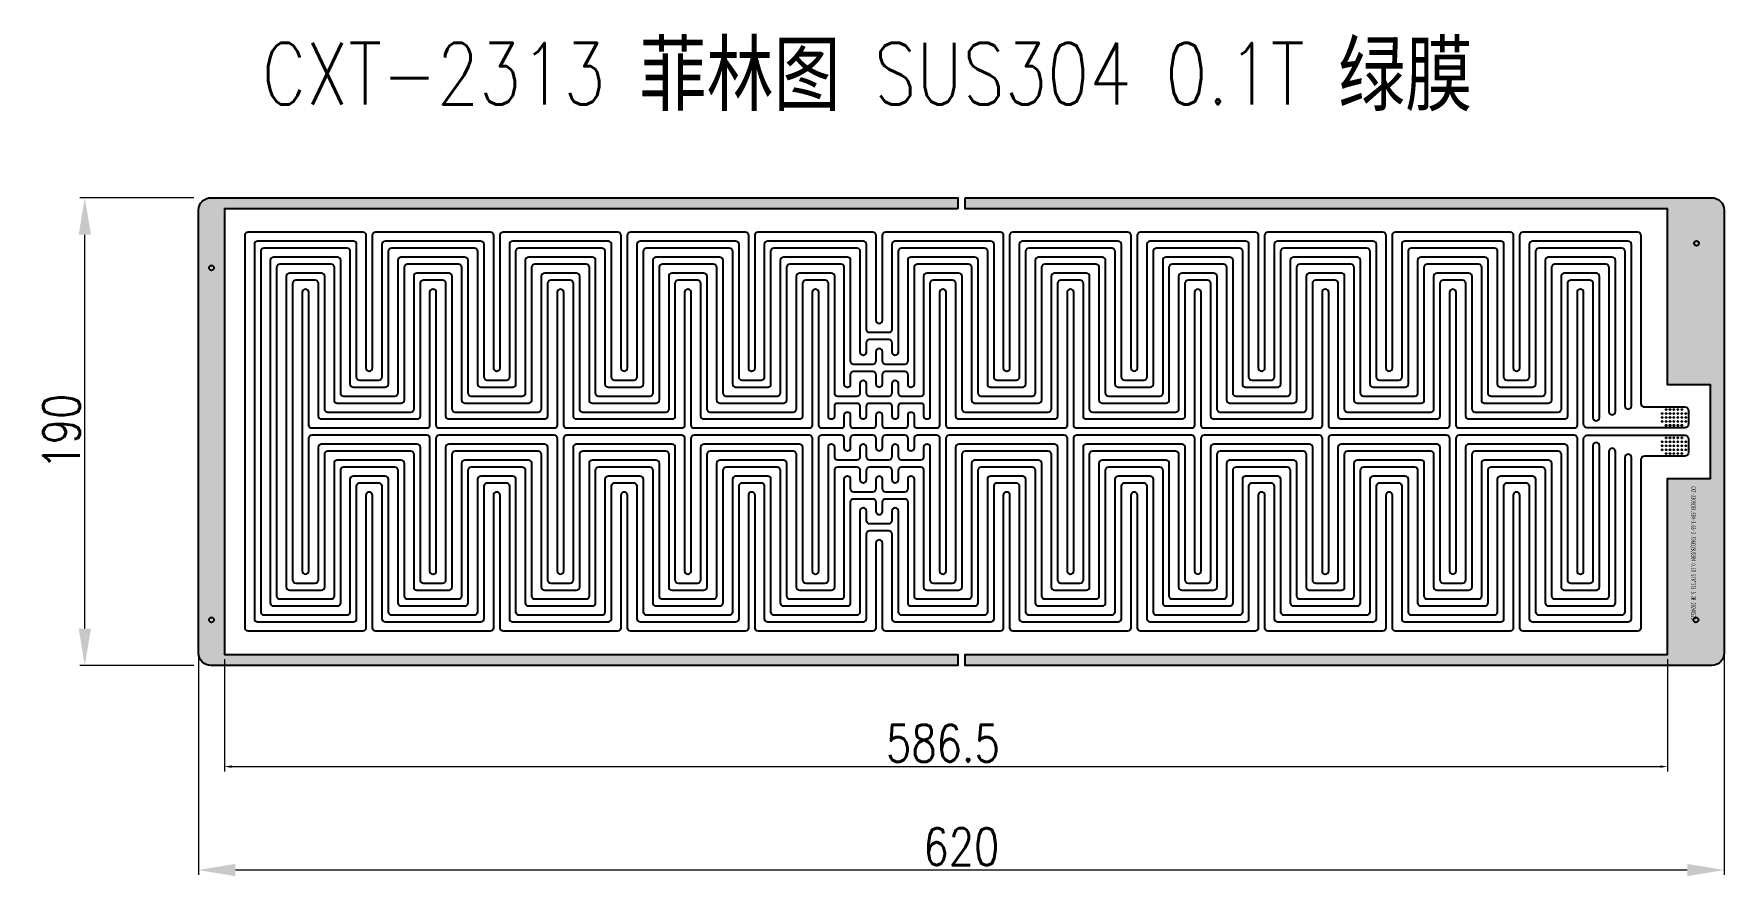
# Model space of a CAD drawing. Header units: millimetres. Extents: x 968 to 6118, y -423 to 1223.
# Drawn here: x 5431 to 6118, y 168 to 510 of the extents above; entities that cross this region are included whole.
import ezdxf

# ---------------------------------------------------------------- set-up
doc = ezdxf.new("R2010")
doc.units = ezdxf.units.MM
doc.header["$LTSCALE"] = 30
doc.header["$PDMODE"] = 3
doc.header["$PDSIZE"] = 0.3
doc.layers.get('0').update_dxf_attribs({"linetype": 'CONTINUOUS'})
doc.layers.get('Defpoints').update_dxf_attribs({"linetype": 'CONTINUOUS'})
for name, color, linetype in [('参照', 6, 'CONTINUOUS'), ('发热丝', 3, 'CONTINUOUS'), ('菲林', 30, 'CONTINUOUS')]:
    doc.layers.add(name, color=color, linetype=linetype)
doc.styles.get("Standard").update_dxf_attribs({"font": 'simplex.shx', "width": 0.8})
doc.dimstyles.new('YanXiu', dxfattribs={"dimscale": 2, "dimtxt": 2, "dimasz": 2.2, "dimexe": 0.66, "dimexo": 0.66, "dimgap": 0.66, "dimtad": 1, "dimtoh": 1, "dimdsep": 46, "dimtxsty": 'Standard', "dimcen": 0.5, "dimclrd": 1, "dimclre": 1, "dimclrt": 4, "dimazin": 2, "dimtfac": 1, "dimtmove": 0, "dimatfit": 3, "dimfxl": 1, "dimlwd": 5, "dimlwe": 5, "dimarcsym": 0})

# ---------------------------------------------------------------- blocks, each defined once
blk = doc.blocks.new('*D70')
at = {"layer": 'Defpoints', "color": 0}
for p in [(5497.89, 271.26), (6117.89, 271.26), (5497.89, 170.5)]:
    blk.add_point(p, dxfattribs=at)
at = {"layer": '参照', "color": 3, "lineweight": 5}
for p, q in [((5497.89, 269.28), (5497.89, 168.52)), ((6117.89, 269.28), (6117.89, 168.52)), ((6102.89, 170.5), (5512.89, 170.5))]:
    blk.add_line(p, q, dxfattribs=at)
at = {"layer": '参照', "color": 3}
for points in [[(5512.89, 173), (5512.89, 168), (5497.89, 170.5)], [(6102.89, 168), (6102.89, 173), (6117.89, 170.5)]]:
    blk.add_solid(points, dxfattribs=at)
at = {"layer": '参照', "color": 0, "insert": (5807.89, 179.98), "char_height": 15, "attachment_point": 5}
blk.add_mtext('620', dxfattribs=at)
blk = doc.blocks.new('*D71')
at = {"layer": 'Defpoints', "color": 0}
for p in [(5451.67, 443.61), (5497.89, 443.61), (5497.89, 253.61)]:
    blk.add_point(p, dxfattribs=at)
at = {"layer": '参照', "color": 3, "lineweight": 5}
for p, q in [((5495.91, 443.61), (5449.69, 443.61)), ((5451.67, 268.61), (5451.67, 428.61)), ((5495.91, 253.61), (5449.69, 253.61))]:
    blk.add_line(p, q, dxfattribs=at)
at = {"layer": '参照', "color": 3}
for points in [[(5454.17, 428.61), (5449.17, 428.61), (5451.67, 443.61)], [(5449.17, 268.61), (5454.17, 268.61), (5451.67, 253.61)]]:
    blk.add_solid(points, dxfattribs=at)
at = {"layer": '参照', "color": 0, "insert": (5442.19, 348.61), "char_height": 15, "attachment_point": 5, "rotation": 90}
blk.add_mtext('190', dxfattribs=at)
blk = doc.blocks.new('*D72')
at = {"layer": 'Defpoints', "color": 0}
for p in [(5508.39, 258.11), (6094.89, 258.11), (6094.89, 212.52)]:
    blk.add_point(p, dxfattribs=at)
at = {"layer": '参照', "color": 3, "lineweight": 5}
for p, q in [((5508.39, 256.13), (5508.39, 210.54)), ((6094.89, 256.13), (6094.89, 210.54)), ((5511.39, 212.52), (6091.89, 212.52))]:
    blk.add_line(p, q, dxfattribs=at)
at = {"layer": '参照', "color": 3}
for points in [[(5511.39, 213.02), (5511.39, 212.02), (5508.39, 212.52)], [(6091.89, 212.02), (6091.89, 213.02), (6094.89, 212.52)]]:
    blk.add_solid(points, dxfattribs=at)
at = {"layer": '参照', "color": 0, "insert": (5800.39, 222), "char_height": 15, "attachment_point": 5}
blk.add_mtext('586.5', dxfattribs=at)

msp = doc.modelspace()

# ---------------------------------------------------------------- hatches: boundary and pattern name
at = {"layer": '参照'}
h = msp.add_hatch(color=3, dxfattribs=at)
h.dxf.hatch_style = 1
edge = h.paths.add_edge_path()
edge.add_line((5809.39, 443.611), (6112.89, 443.611))
edge.add_ellipse((6112.89, 438.611), major_axis=(-5, 0), ratio=1, start_angle=180, end_angle=270, ccw=False)
edge.add_line((6117.89, 438.611), (6117.89, 258.611))
edge.add_ellipse((6112.89, 258.611), major_axis=(-5, 0), ratio=1, start_angle=450, end_angle=540, ccw=False)
edge.add_line((6112.89, 253.611), (5809.39, 253.611))
edge.add_line((5809.39, 253.611), (5809.39, 258.111))
edge.add_line((5809.39, 258.111), (6089.39, 258.111))
edge.add_line((6089.39, 258.111), (6094.89, 258.111))
edge.add_line((6094.89, 258.111), (6094.89, 329.611))
edge.add_line((6094.89, 329.611), (6112.39, 329.611))
edge.add_line((6112.39, 329.611), (6112.39, 367.611))
edge.add_line((6112.39, 367.611), (6094.89, 367.611))
edge.add_line((6094.89, 367.611), (6094.89, 439.111))
edge.add_line((6094.89, 439.111), (5809.39, 439.111))
edge.add_line((5809.39, 439.111), (5809.39, 443.611))
edge = h.paths.add_edge_path(flags=16)
edge.add_ellipse((6106.39, 272.111), major_axis=(0.707, 0.707), ratio=1, start_angle=315, end_angle=675)
edge = h.paths.add_edge_path(flags=16)
edge.add_ellipse((6106.64, 425.111), major_axis=(0.707, 0.707), ratio=1, start_angle=315, end_angle=675)
h.paths.add_polyline_path([(6103.683, 277.912), (6103.683, 326.817), (6106.798, 326.817), (6106.798, 277.912)], flags=24)
edge = h.paths.add_edge_path()
edge.add_line((5806.39, 439.111), (5508.39, 439.111))
edge.add_line((5508.39, 439.111), (5508.39, 258.111))
edge.add_line((5508.39, 258.111), (5806.39, 258.111))
edge.add_line((5806.39, 258.111), (5806.39, 253.611))
edge.add_line((5806.39, 253.611), (5502.89, 253.611))
edge.add_ellipse((5502.89, 258.611), major_axis=(-5, 0), ratio=1, start_angle=360, end_angle=450, ccw=False)
edge.add_line((5497.89, 258.611), (5497.89, 438.611))
edge.add_ellipse((5502.89, 438.611), major_axis=(-5, 0), ratio=1, start_angle=270, end_angle=360, ccw=False)
edge.add_line((5502.89, 443.611), (5806.39, 443.611))
edge.add_line((5806.39, 443.611), (5806.39, 439.111))
edge = h.paths.add_edge_path(flags=16)
edge.add_ellipse((5503.14, 415.111), major_axis=(0.707, 0.707), ratio=1, start_angle=315, end_angle=675)
edge = h.paths.add_edge_path(flags=16)
edge.add_ellipse((5503.15, 272.111), major_axis=(0.707, 0.707), ratio=1, start_angle=315, end_angle=675)
h.paths.add_polyline_path([(5828.14, 210.751), (5772.64, 210.751), (5772.64, 233.251), (5828.14, 233.251)], flags=9)
h.paths.add_polyline_path([(5827.068, 168.731), (5788.711, 168.731), (5788.711, 191.231), (5827.068, 191.231)], flags=9)
h.paths.add_polyline_path([(5453.444, 366.647), (5453.444, 330.575), (5430.944, 330.575), (5430.944, 366.647)], flags=9)

# ---------------------------------------------------------------- linework, layer by layer
at = {"layer": '发热丝'}
for points in [[(6101.89, 338.611), (6085.479, 338.611, 0.4142136), (6083.979, 337.111), (6083.979, 268.822, -0.4142136), (6082.679, 267.522), (6036.169, 267.522, -0.4142136), (6034.869, 268.822), (6034.869, 322.756, 0.4142136), (6033.569, 324.056), (6033.472, 324.056, 0.4142136), (6032.172, 322.756), (6032.172, 268.822, -0.4142136), (6030.872, 267.522), (5984.362, 267.522, -0.4142136), (5983.062, 268.822), (5983.062, 322.756, 0.4142136), (5981.762, 324.056), (5981.665, 324.056, 0.4142136), (5980.365, 322.756), (5980.365, 268.822, -0.4142136), (5979.065, 267.522), (5932.555, 267.522, -0.4142136), (5931.255, 268.822), (5931.255, 322.756, 0.4142136), (5929.955, 324.056), (5929.858, 324.056, 0.4142136), (5928.558, 322.756), (5928.558, 268.822, -0.4142136), (5927.258, 267.522), (5880.749, 267.522, -0.4142136), (5879.449, 268.822), (5879.449, 322.756, 0.4142136), (5878.149, 324.056), (5878.051, 324.056, 0.4142136), (5876.751, 322.756), (5876.751, 268.822, -0.4142136), (5875.451, 267.522), (5828.942, 267.522, -0.4142136), (5827.642, 268.822), (5827.642, 322.756, 0.4142136), (5826.342, 324.056), (5826.244, 324.056, 0.4142136), (5824.944, 322.756), (5824.944, 268.822, -0.4142136), (5823.644, 267.522), (5777.135, 267.522, -0.4142136), (5775.835, 268.822), (5775.835, 303.329, 0.4142136), (5774.535, 304.629), (5774.437, 304.629, 0.4142136), (5773.137, 303.329), (5773.137, 268.822, -0.4142136), (5771.837, 267.522), (5725.328, 267.522, -0.4142136), (5724.028, 268.822), (5724.028, 322.756, 0.4142136), (5722.728, 324.056), (5722.631, 324.056, 0.4142136), (5721.331, 322.756), (5721.331, 268.822, -0.4142136), (5720.031, 267.522), (5673.521, 267.522, -0.4142136), (5672.221, 268.822), (5672.221, 322.756, 0.4142136), (5670.921, 324.056), (5670.824, 324.056, 0.4142136), (5669.524, 322.756), (5669.524, 268.822, -0.4142136), (5668.224, 267.522), (5621.714, 267.522, -0.4142136), (5620.414, 268.822), (5620.414, 322.756, 0.4142136), (5619.114, 324.056), (5619.017, 324.056, 0.4142136), (5617.717, 322.756), (5617.717, 268.822, -0.4142136), (5616.417, 267.522), (5569.907, 267.522, -0.4142136), (5568.607, 268.822), (5568.607, 322.756, 0.4142136), (5567.307, 324.056), (5567.21, 324.056, 0.4142136), (5565.91, 322.756), (5565.91, 268.822, -0.4142136), (5564.61, 267.522), (5518.1, 267.522, -0.4142136), (5516.8, 268.822), (5516.8, 428.4, -0.4142136), (5518.1, 429.7), (5564.61, 429.7, -0.4142136), (5565.91, 428.4), (5565.91, 374.466, 0.4142136), (5567.21, 373.166), (5567.307, 373.166, 0.4142136), (5568.607, 374.466), (5568.607, 428.4, -0.4142136), (5569.907, 429.7), (5616.417, 429.7, -0.4142136), (5617.717, 428.4), (5617.717, 374.466, 0.4142136), (5619.017, 373.166), (5619.114, 373.166, 0.4142136), (5620.414, 374.466), (5620.414, 428.4, -0.4142136), (5621.714, 429.7), (5668.224, 429.7, -0.4142136), (5669.524, 428.4), (5669.524, 374.466, 0.4142136), (5670.824, 373.166), (5670.921, 373.166, 0.4142136), (5672.221, 374.466), (5672.221, 428.4, -0.4142136), (5673.521, 429.7), (5720.031, 429.7, -0.4142136), (5721.331, 428.4), (5721.331, 374.466, 0.4142136), (5722.631, 373.166), (5722.728, 373.166, 0.4142136), (5724.028, 374.466), (5724.028, 428.4, -0.4142136), (5725.328, 429.7), (5771.837, 429.7, -0.4142136), (5773.137, 428.4), (5773.137, 393.893, 0.4142136), (5774.437, 392.593), (5774.535, 392.593, 0.4142136), (5775.835, 393.893), (5775.835, 428.4, -0.4142136), (5777.135, 429.7), (5823.644, 429.7, -0.4142136), (5824.944, 428.4), (5824.944, 374.466, 0.4142136), (5826.244, 373.166), (5826.342, 373.166, 0.4142136), (5827.642, 374.466), (5827.642, 428.4, -0.4142136), (5828.942, 429.7), (5875.451, 429.7, -0.4142136), (5876.751, 428.4), (5876.751, 374.466, 0.4142136), (5878.051, 373.166), (5878.149, 373.166, 0.4142136), (5879.449, 374.466), (5879.449, 428.4, -0.4142136), (5880.749, 429.7), (5927.258, 429.7, -0.4142136), (5928.558, 428.4), (5928.558, 374.466, 0.4142136), (5929.858, 373.166), (5929.955, 373.166, 0.4142136), (5931.255, 374.466), (5931.255, 428.4, -0.4142136), (5932.555, 429.7), (5979.065, 429.7, -0.4142136), (5980.365, 428.4), (5980.365, 374.466, 0.4142136), (5981.665, 373.166), (5981.762, 373.166, 0.4142136), (5983.062, 374.466), (5983.062, 428.4, -0.4142136), (5984.362, 429.7), (6030.872, 429.7, -0.4142136), (6032.172, 428.4), (6032.172, 374.466, 0.4142136), (6033.472, 373.166), (6033.569, 373.166, 0.4142136), (6034.869, 374.466), (6034.869, 428.4, -0.4142136), (6036.169, 429.7), (6082.679, 429.7, -0.4142136), (6083.979, 428.4), (6083.979, 360.111, 0.4142136), (6085.479, 358.611), (6101.89, 358.611, -0.4142136), (6103.39, 357.111), (6103.39, 351.611, -0.4142136), (6101.89, 350.111), (6062.273, 350.111, -0.4142136), (6060.773, 351.611), (6060.773, 405.194, 0.4142136), (6059.473, 406.494), (6059.375, 406.494, 0.4142136), (6058.075, 405.194), (6058.075, 351.26, -0.4142136), (6056.775, 349.96), (6010.266, 349.96, -0.4142136), (6008.966, 351.26), (6008.966, 405.194, 0.4142136), (6007.666, 406.494), (6007.568, 406.494, 0.4142136), (6006.268, 405.194), (6006.268, 351.26, -0.4142136), (6004.968, 349.96), (5958.459, 349.96, -0.4142136), (5957.159, 351.26), (5957.159, 405.194, 0.4142136), (5955.859, 406.494), (5955.762, 406.494, 0.4142136), (5954.462, 405.194), (5954.462, 351.26, -0.4142136), (5953.162, 349.96), (5906.652, 349.96, -0.4142136), (5905.352, 351.26), (5905.352, 405.194, 0.4142136), (5904.052, 406.494), (5903.955, 406.494, 0.4142136), (5902.655, 405.194), (5902.655, 351.26, -0.4142136), (5901.355, 349.96), (5854.845, 349.96, -0.4142136), (5853.545, 351.26), (5853.545, 405.194, 0.4142136), (5852.245, 406.494), (5852.148, 406.494, 0.4142136), (5850.848, 405.194), (5850.848, 351.26, -0.4142136), (5849.548, 349.96), (5803.038, 349.96, -0.4142136), (5801.738, 351.26), (5801.738, 405.194, 0.4142136), (5800.438, 406.494), (5800.341, 406.494, 0.4142136), (5799.041, 405.194), (5799.041, 351.26, -0.4142136), (5797.741, 349.96), (5790.087, 349.96, -0.4142136), (5788.787, 351.26), (5788.787, 355.136, 0.4142136), (5787.487, 356.436), (5787.389, 356.436, 0.4142136), (5786.089, 355.136), (5786.089, 351.26, -0.4142136), (5784.789, 349.96), (5777.135, 349.96, -0.4142136), (5775.835, 351.26), (5775.835, 355.136, 0.4142136), (5774.535, 356.436), (5774.437, 356.436, 0.4142136), (5773.137, 355.136), (5773.137, 351.26, -0.4142136), (5771.837, 349.96), (5764.183, 349.96, -0.4142136), (5762.883, 351.26), (5762.883, 355.136, 0.4142136), (5761.583, 356.436), (5761.486, 356.436, 0.4142136), (5760.186, 355.136), (5760.186, 351.26, -0.4142136), (5758.886, 349.96), (5751.231, 349.96, -0.4142136), (5749.931, 351.26), (5749.931, 405.194, 0.4142136), (5748.631, 406.494), (5748.534, 406.494, 0.4142136), (5747.234, 405.194), (5747.234, 351.26, -0.4142136), (5745.934, 349.96), (5699.425, 349.96, -0.4142136), (5698.125, 351.26), (5698.125, 405.194, 0.4142136), (5696.825, 406.494), (5696.727, 406.494, 0.4142136), (5695.427, 405.194), (5695.427, 351.26, -0.4142136), (5694.127, 349.96), (5647.618, 349.96, -0.4142136), (5646.318, 351.26), (5646.318, 405.194, 0.4142136), (5645.018, 406.494), (5644.92, 406.494, 0.4142136), (5643.62, 405.194), (5643.62, 351.26, -0.4142136), (5642.32, 349.96), (5595.811, 349.96, -0.4142136), (5594.511, 351.26), (5594.511, 405.194, 0.4142136), (5593.211, 406.494), (5593.113, 406.494, 0.4142136), (5591.813, 405.194), (5591.813, 351.26, -0.4142136), (5590.513, 349.96), (5544.004, 349.96, -0.4142136), (5542.704, 351.26), (5542.704, 405.194, 0.4142136), (5541.404, 406.494), (5541.306, 406.494, 0.4142136), (5540.006, 405.194), (5540.006, 292.028, 0.4142136), (5541.306, 290.728), (5541.404, 290.728, 0.4142136), (5542.704, 292.028), (5542.704, 345.962, -0.4142136), (5544.004, 347.262), (5590.513, 347.262, -0.4142136), (5591.813, 345.962), (5591.813, 292.028, 0.4142136), (5593.113, 290.728), (5593.211, 290.728, 0.4142136), (5594.511, 292.028), (5594.511, 345.962, -0.4142136), (5595.811, 347.262), (5642.32, 347.262, -0.4142136), (5643.62, 345.962), (5643.62, 292.028, 0.4142136), (5644.92, 290.728), (5645.018, 290.728, 0.4142136), (5646.318, 292.028), (5646.318, 345.962, -0.4142136), (5647.618, 347.262), (5694.127, 347.262, -0.4142136), (5695.427, 345.962), (5695.427, 292.028, 0.4142136), (5696.727, 290.728), (5696.825, 290.728, 0.4142136), (5698.125, 292.028), (5698.125, 345.962, -0.4142136), (5699.425, 347.262), (5745.934, 347.262, -0.4142136), (5747.234, 345.962), (5747.234, 292.028, 0.4142136), (5748.534, 290.728), (5748.631, 290.728, 0.4142136), (5749.931, 292.028), (5749.931, 345.962, -0.4142136), (5751.231, 347.262), (5758.886, 347.262, -0.4142136), (5760.186, 345.962), (5760.186, 342.087, 0.4142136), (5761.486, 340.787), (5761.583, 340.787, 0.4142136), (5762.883, 342.087), (5762.883, 345.962, -0.4142136), (5764.183, 347.262), (5771.837, 347.262, -0.4142136), (5773.137, 345.962), (5773.137, 342.087, 0.4142136), (5774.437, 340.787), (5774.535, 340.787, 0.4142136), (5775.835, 342.087), (5775.835, 345.962, -0.4142136), (5777.135, 347.262), (5784.789, 347.262, -0.4142136), (5786.089, 345.962), (5786.089, 342.087, 0.4142136), (5787.389, 340.787), (5787.487, 340.787, 0.4142136), (5788.787, 342.087), (5788.787, 345.962, -0.4142136), (5790.087, 347.262), (5797.741, 347.262, -0.4142136), (5799.041, 345.962), (5799.041, 292.028, 0.4142136), (5800.341, 290.728), (5800.438, 290.728, 0.4142136), (5801.738, 292.028), (5801.738, 345.962, -0.4142136), (5803.038, 347.262), (5849.548, 347.262, -0.4142136), (5850.848, 345.962), (5850.848, 292.028, 0.4142136), (5852.148, 290.728), (5852.245, 290.728, 0.4142136), (5853.545, 292.028), (5853.545, 345.962, -0.4142136), (5854.845, 347.262), (5901.355, 347.262, -0.4142136), (5902.655, 345.962), (5902.655, 292.028, 0.4142136), (5903.955, 290.728), (5904.052, 290.728, 0.4142136), (5905.352, 292.028), (5905.352, 345.962, -0.4142136), (5906.652, 347.262), (5953.162, 347.262, -0.4142136), (5954.462, 345.962), (5954.462, 292.028, 0.4142136), (5955.762, 290.728), (5955.859, 290.728, 0.4142136), (5957.159, 292.028), (5957.159, 345.962, -0.4142136), (5958.459, 347.262), (6004.968, 347.262, -0.4142136), (6006.268, 345.962), (6006.268, 292.028, 0.4142136), (6007.568, 290.728), (6007.666, 290.728, 0.4142136), (6008.966, 292.028), (6008.966, 345.962, -0.4142136), (6010.266, 347.262), (6056.775, 347.262, -0.4142136), (6058.075, 345.962), (6058.075, 292.028, 0.4142136), (6059.375, 290.728), (6059.473, 290.728, 0.4142136), (6060.773, 292.028), (6060.773, 345.611, -0.4142136), (6062.273, 347.111), (6101.89, 347.111, -0.4142136), (6103.39, 345.611), (6103.39, 340.111, -0.4142136)], [(6077.503, 421.924), (6077.503, 359.12, 1), (6080.2, 359.12), (6080.2, 424.622, 0.4142136), (6078.9, 425.922), (6039.948, 425.922, 0.4142136), (6038.648, 424.622), (6038.648, 370.687, -0.4142136), (6037.348, 369.387), (6029.693, 369.387, -0.4142136), (6028.393, 370.687), (6028.393, 424.622, 0.4142136), (6027.093, 425.922), (5988.141, 425.922, 0.4142136), (5986.841, 424.622), (5986.841, 370.687, -0.4142136), (5985.541, 369.387), (5977.887, 369.387, -0.4142136), (5976.587, 370.687), (5976.587, 424.622, 0.4142136), (5975.287, 425.922), (5936.334, 425.922, 0.4142136), (5935.034, 424.622), (5935.034, 370.687, -0.4142136), (5933.734, 369.387), (5926.08, 369.387, -0.4142136), (5924.78, 370.687), (5924.78, 424.622, 0.4142136), (5923.48, 425.922), (5884.527, 425.922, 0.4142136), (5883.227, 424.622), (5883.227, 370.687, -0.4142136), (5881.927, 369.387), (5874.273, 369.387, -0.4142136), (5872.973, 370.687), (5872.973, 424.622, 0.4142136), (5871.673, 425.922), (5832.72, 425.922, 0.4142136), (5831.42, 424.622), (5831.42, 370.687, -0.4142136), (5830.12, 369.387), (5822.466, 369.387, -0.4142136), (5821.166, 370.687), (5821.166, 424.622, 0.4142136), (5819.866, 425.922), (5780.913, 425.922, 0.4142136), (5779.613, 424.622), (5779.613, 390.115, -0.4142136), (5778.313, 388.815), (5770.659, 388.815, -0.4142136), (5769.359, 390.115), (5769.359, 424.622, 0.4142136), (5768.059, 425.922), (5729.106, 425.922, 0.4142136), (5727.806, 424.622), (5727.806, 370.687, -0.4142136), (5726.506, 369.387), (5718.852, 369.387, -0.4142136), (5717.552, 370.687), (5717.552, 424.622, 0.4142136), (5716.252, 425.922), (5677.3, 425.922, 0.4142136), (5676, 424.622), (5676, 370.687, -0.4142136), (5674.7, 369.387), (5667.045, 369.387, -0.4142136), (5665.745, 370.687), (5665.745, 424.622, 0.4142136), (5664.445, 425.922), (5625.493, 425.922, 0.4142136), (5624.193, 424.622), (5624.193, 370.687, -0.4142136), (5622.893, 369.387), (5615.238, 369.387, -0.4142136), (5613.938, 370.687), (5613.938, 424.622, 0.4142136), (5612.638, 425.922), (5573.686, 425.922, 0.4142136), (5572.386, 424.622), (5572.386, 370.687, -0.4142136), (5571.086, 369.387), (5563.431, 369.387, -0.4142136), (5562.131, 370.687), (5562.131, 424.622, 0.4142136), (5560.831, 425.922), (5521.879, 425.922, 0.4142136), (5520.579, 424.622), (5520.579, 272.6, 0.4142136), (5521.879, 271.3), (5560.831, 271.3, 0.4142136), (5562.131, 272.6), (5562.131, 326.535, -0.4142136), (5563.431, 327.835), (5571.086, 327.835, -0.4142136), (5572.386, 326.535), (5572.386, 272.6, 0.4142136), (5573.686, 271.3), (5612.638, 271.3, 0.4142136), (5613.938, 272.6), (5613.938, 326.535, -0.4142136), (5615.238, 327.835), (5622.893, 327.835, -0.4142136), (5624.193, 326.535), (5624.193, 272.6, 0.4142136), (5625.493, 271.3), (5664.445, 271.3, 0.4142136), (5665.745, 272.6), (5665.745, 326.535, -0.4142136), (5667.045, 327.835), (5674.7, 327.835, -0.4142136), (5676, 326.535), (5676, 272.6, 0.4142136), (5677.3, 271.3), (5716.252, 271.3, 0.4142136), (5717.552, 272.6), (5717.552, 326.535, -0.4142136), (5718.852, 327.835), (5726.506, 327.835, -0.4142136), (5727.806, 326.535), (5727.806, 272.6, 0.4142136), (5729.106, 271.3), (5768.059, 271.3, 0.4142136), (5769.359, 272.6), (5769.359, 307.107, -0.4142136), (5770.659, 308.407), (5778.313, 308.407, -0.4142136), (5779.613, 307.107), (5779.613, 272.6, 0.4142136), (5780.913, 271.3), (5819.866, 271.3, 0.4142136), (5821.166, 272.6), (5821.166, 326.535, -0.4142136), (5822.466, 327.835), (5830.12, 327.835, -0.4142136), (5831.42, 326.535), (5831.42, 272.6, 0.4142136), (5832.72, 271.3), (5871.673, 271.3, 0.4142136), (5872.973, 272.6), (5872.973, 326.535, -0.4142136), (5874.273, 327.835), (5881.927, 327.835, -0.4142136), (5883.227, 326.535), (5883.227, 272.6, 0.4142136), (5884.527, 271.3), (5923.48, 271.3, 0.4142136), (5924.78, 272.6), (5924.78, 326.535, -0.4142136), (5926.08, 327.835), (5933.734, 327.835, -0.4142136), (5935.034, 326.535), (5935.034, 272.6, 0.4142136), (5936.334, 271.3), (5975.287, 271.3, 0.4142136), (5976.587, 272.6), (5976.587, 326.535, -0.4142136), (5977.887, 327.835), (5985.541, 327.835, -0.4142136), (5986.841, 326.535), (5986.841, 272.6, 0.4142136), (5988.141, 271.3), (6027.093, 271.3, 0.4142136), (6028.393, 272.6), (6028.393, 326.535, -0.4142136), (6029.693, 327.835), (6037.348, 327.835, -0.4142136), (6038.648, 326.535), (6038.648, 272.6, 0.4142136), (6039.948, 271.3), (6078.9, 271.3, 0.4142136), (6080.2, 272.6), (6080.2, 338.102, 1), (6077.503, 338.102), (6077.503, 275.298, -0.4142136), (6076.203, 273.998), (6042.645, 273.998, -0.4142136), (6041.345, 275.298), (6041.345, 329.232, 0.4142136), (6040.045, 330.532), (6026.996, 330.532, 0.4142136), (6025.696, 329.232), (6025.696, 275.298, -0.4142136), (6024.396, 273.998), (5990.838, 273.998, -0.4142136), (5989.538, 275.298), (5989.538, 329.232, 0.4142136), (5988.238, 330.532), (5975.189, 330.532, 0.4142136), (5973.889, 329.232), (5973.889, 275.298, -0.4142136), (5972.589, 273.998), (5939.031, 273.998, -0.4142136), (5937.731, 275.298), (5937.731, 329.232, 0.4142136), (5936.431, 330.532), (5923.382, 330.532, 0.4142136), (5922.082, 329.232), (5922.082, 275.298, -0.4142136), (5920.782, 273.998), (5887.224, 273.998, -0.4142136), (5885.924, 275.298), (5885.924, 329.232, 0.4142136), (5884.624, 330.532), (5871.575, 330.532, 0.4142136), (5870.275, 329.232), (5870.275, 275.298, -0.4142136), (5868.975, 273.998), (5835.418, 273.998, -0.4142136), (5834.118, 275.298), (5834.118, 329.232, 0.4142136), (5832.818, 330.532), (5819.768, 330.532, 0.4142136), (5818.468, 329.232), (5818.468, 275.298, -0.4142136), (5817.168, 273.998), (5783.611, 273.998, -0.4142136), (5782.311, 275.298), (5782.311, 316.28, 0.4142136), (5781.011, 317.58), (5780.913, 317.58, 0.4142136), (5779.613, 316.28), (5779.613, 312.405, -0.4142136), (5778.313, 311.105), (5770.659, 311.105, -0.4142136), (5769.359, 312.405), (5769.359, 316.28, 0.4142136), (5768.059, 317.58), (5767.962, 317.58, 0.4142136), (5766.662, 316.28), (5766.662, 275.298, -0.4142136), (5765.362, 273.998), (5731.804, 273.998, -0.4142136), (5730.504, 275.298), (5730.504, 329.232, 0.4142136), (5729.204, 330.532), (5716.155, 330.532, 0.4142136), (5714.855, 329.232), (5714.855, 275.298, -0.4142136), (5713.555, 273.998), (5679.997, 273.998, -0.4142136), (5678.697, 275.298), (5678.697, 329.232, 0.4142136), (5677.397, 330.532), (5664.348, 330.532, 0.4142136), (5663.048, 329.232), (5663.048, 275.298, -0.4142136), (5661.748, 273.998), (5628.19, 273.998, -0.4142136), (5626.89, 275.298), (5626.89, 329.232, 0.4142136), (5625.59, 330.532), (5612.541, 330.532, 0.4142136), (5611.241, 329.232), (5611.241, 275.298, -0.4142136), (5609.941, 273.998), (5576.383, 273.998, -0.4142136), (5575.083, 275.298), (5575.083, 329.232, 0.4142136), (5573.783, 330.532), (5560.734, 330.532, 0.4142136), (5559.434, 329.232), (5559.434, 275.298, -0.4142136), (5558.134, 273.998), (5524.576, 273.998, -0.4142136), (5523.276, 275.298), (5523.276, 421.924, -0.4142136), (5524.576, 423.224), (5558.134, 423.224, -0.4142136), (5559.434, 421.924), (5559.434, 367.99, 0.4142136), (5560.734, 366.69), (5573.783, 366.69, 0.4142136), (5575.083, 367.99), (5575.083, 421.924, -0.4142136), (5576.383, 423.224), (5609.941, 423.224, -0.4142136), (5611.241, 421.924), (5611.241, 367.99, 0.4142136), (5612.541, 366.69), (5625.59, 366.69, 0.4142136), (5626.89, 367.99), (5626.89, 421.924, -0.4142136), (5628.19, 423.224), (5661.748, 423.224, -0.4142136), (5663.048, 421.924), (5663.048, 367.99, 0.4142136), (5664.348, 366.69), (5677.397, 366.69, 0.4142136), (5678.697, 367.99), (5678.697, 421.924, -0.4142136), (5679.997, 423.224), (5713.555, 423.224, -0.4142136), (5714.855, 421.924), (5714.855, 367.99, 0.4142136), (5716.155, 366.69), (5729.204, 366.69, 0.4142136), (5730.504, 367.99), (5730.504, 421.924, -0.4142136), (5731.804, 423.224), (5765.362, 423.224, -0.4142136), (5766.662, 421.924), (5766.662, 380.942, 0.4142136), (5767.962, 379.642), (5768.059, 379.642, 0.4142136), (5769.359, 380.942), (5769.359, 384.818, -0.4142136), (5770.659, 386.118), (5778.313, 386.118, -0.4142136), (5779.613, 384.818), (5779.613, 380.942, 0.4142136), (5780.913, 379.642), (5781.011, 379.642, 0.4142136), (5782.311, 380.942), (5782.311, 421.924, -0.4142136), (5783.611, 423.224), (5817.168, 423.224, -0.4142136), (5818.468, 421.924), (5818.468, 367.99, 0.4142136), (5819.768, 366.69), (5832.818, 366.69, 0.4142136), (5834.118, 367.99), (5834.118, 421.924, -0.4142136), (5835.418, 423.224), (5868.975, 423.224, -0.4142136), (5870.275, 421.924), (5870.275, 367.99, 0.4142136), (5871.575, 366.69), (5884.624, 366.69, 0.4142136), (5885.924, 367.99), (5885.924, 421.924, -0.4142136), (5887.224, 423.224), (5920.782, 423.224, -0.4142136), (5922.082, 421.924), (5922.082, 367.99, 0.4142136), (5923.382, 366.69), (5936.431, 366.69, 0.4142136), (5937.731, 367.99), (5937.731, 421.924, -0.4142136), (5939.031, 423.224), (5972.589, 423.224, -0.4142136), (5973.889, 421.924), (5973.889, 367.99, 0.4142136), (5975.189, 366.69), (5988.238, 366.69, 0.4142136), (5989.538, 367.99), (5989.538, 421.924, -0.4142136), (5990.838, 423.224), (6024.396, 423.224, -0.4142136), (6025.696, 421.924), (6025.696, 367.99, 0.4142136), (6026.996, 366.69), (6040.045, 366.69, 0.4142136), (6041.345, 367.99), (6041.345, 421.924, -0.4142136), (6042.645, 423.224), (6076.203, 423.224, -0.4142136)], [(6071.027, 415.449), (6071.027, 356.748, 1), (6073.724, 356.748), (6073.724, 418.146, 0.4142136), (6072.424, 419.446), (6046.424, 419.446, 0.4142136), (6045.124, 418.146), (6045.124, 364.212, -0.4142136), (6043.824, 362.912), (6023.218, 362.912, -0.4142136), (6021.918, 364.212), (6021.918, 418.146, 0.4142136), (6020.618, 419.446), (5994.617, 419.446, 0.4142136), (5993.317, 418.146), (5993.317, 364.212, -0.4142136), (5992.017, 362.912), (5971.411, 362.912, -0.4142136), (5970.111, 364.212), (5970.111, 418.146, 0.4142136), (5968.811, 419.446), (5942.81, 419.446, 0.4142136), (5941.51, 418.146), (5941.51, 364.212, -0.4142136), (5940.21, 362.912), (5919.604, 362.912, -0.4142136), (5918.304, 364.212), (5918.304, 418.146, 0.4142136), (5917.004, 419.446), (5891.003, 419.446, 0.4142136), (5889.703, 418.146), (5889.703, 364.212, -0.4142136), (5888.403, 362.912), (5867.797, 362.912, -0.4142136), (5866.497, 364.212), (5866.497, 418.146, 0.4142136), (5865.197, 419.446), (5839.196, 419.446, 0.4142136), (5837.896, 418.146), (5837.896, 364.212, -0.4142136), (5836.596, 362.912), (5815.99, 362.912, -0.4142136), (5814.69, 364.212), (5814.69, 418.146, 0.4142136), (5813.39, 419.446), (5787.389, 419.446, 0.4142136), (5786.089, 418.146), (5786.089, 377.163, -0.4142136), (5784.789, 375.863), (5777.135, 375.863, -0.4142136), (5775.835, 377.163), (5775.835, 381.039, 0.4142136), (5774.535, 382.339), (5774.437, 382.339, 0.4142136), (5773.137, 381.039), (5773.137, 377.163, -0.4142136), (5771.837, 375.863), (5764.183, 375.863, -0.4142136), (5762.883, 377.163), (5762.883, 418.146, 0.4142136), (5761.583, 419.446), (5735.582, 419.446, 0.4142136), (5734.282, 418.146), (5734.282, 364.212, -0.4142136), (5732.982, 362.912), (5712.376, 362.912, -0.4142136), (5711.076, 364.212), (5711.076, 418.146, 0.4142136), (5709.776, 419.446), (5683.775, 419.446, 0.4142136), (5682.475, 418.146), (5682.475, 364.212, -0.4142136), (5681.175, 362.912), (5660.569, 362.912, -0.4142136), (5659.269, 364.212), (5659.269, 418.146, 0.4142136), (5657.969, 419.446), (5631.969, 419.446, 0.4142136), (5630.669, 418.146), (5630.669, 364.212, -0.4142136), (5629.369, 362.912), (5608.762, 362.912, -0.4142136), (5607.462, 364.212), (5607.462, 418.146, 0.4142136), (5606.162, 419.446), (5580.162, 419.446, 0.4142136), (5578.862, 418.146), (5578.862, 364.212, -0.4142136), (5577.562, 362.912), (5556.956, 362.912, -0.4142136), (5555.656, 364.212), (5555.656, 418.146, 0.4142136), (5554.356, 419.446), (5528.355, 419.446, 0.4142136), (5527.055, 418.146), (5527.055, 279.076, 0.4142136), (5528.355, 277.776), (5554.356, 277.776, 0.4142136), (5555.656, 279.076), (5555.656, 333.011, -0.4142136), (5556.956, 334.311), (5577.562, 334.311, -0.4142136), (5578.862, 333.011), (5578.862, 279.076, 0.4142136), (5580.162, 277.776), (5606.162, 277.776, 0.4142136), (5607.462, 279.076), (5607.462, 333.011, -0.4142136), (5608.762, 334.311), (5629.369, 334.311, -0.4142136), (5630.669, 333.011), (5630.669, 279.076, 0.4142136), (5631.969, 277.776), (5657.969, 277.776, 0.4142136), (5659.269, 279.076), (5659.269, 333.011, -0.4142136), (5660.569, 334.311), (5681.175, 334.311, -0.4142136), (5682.475, 333.011), (5682.475, 279.076, 0.4142136), (5683.775, 277.776), (5709.776, 277.776, 0.4142136), (5711.076, 279.076), (5711.076, 333.011, -0.4142136), (5712.376, 334.311), (5732.982, 334.311, -0.4142136), (5734.282, 333.011), (5734.282, 279.076, 0.4142136), (5735.582, 277.776), (5761.583, 277.776, 0.4142136), (5762.883, 279.076), (5762.883, 320.059, -0.4142136), (5764.183, 321.359), (5771.837, 321.359, -0.4142136), (5773.137, 320.059), (5773.137, 316.183, 0.4142136), (5774.437, 314.883), (5774.535, 314.883, 0.4142136), (5775.835, 316.183), (5775.835, 320.059, -0.4142136), (5777.135, 321.359), (5784.789, 321.359, -0.4142136), (5786.089, 320.059), (5786.089, 279.076, 0.4142136), (5787.389, 277.776), (5813.39, 277.776, 0.4142136), (5814.69, 279.076), (5814.69, 333.011, -0.4142136), (5815.99, 334.311), (5836.596, 334.311, -0.4142136), (5837.896, 333.011), (5837.896, 279.076, 0.4142136), (5839.196, 277.776), (5865.197, 277.776, 0.4142136), (5866.497, 279.076), (5866.497, 333.011, -0.4142136), (5867.797, 334.311), (5888.403, 334.311, -0.4142136), (5889.703, 333.011), (5889.703, 279.076, 0.4142136), (5891.003, 277.776), (5917.004, 277.776, 0.4142136), (5918.304, 279.076), (5918.304, 333.011, -0.4142136), (5919.604, 334.311), (5940.21, 334.311, -0.4142136), (5941.51, 333.011), (5941.51, 279.076, 0.4142136), (5942.81, 277.776), (5968.811, 277.776, 0.4142136), (5970.111, 279.076), (5970.111, 333.011, -0.4142136), (5971.411, 334.311), (5992.017, 334.311, -0.4142136), (5993.317, 333.011), (5993.317, 279.076, 0.4142136), (5994.617, 277.776), (6020.618, 277.776, 0.4142136), (6021.918, 279.076), (6021.918, 333.011, -0.4142136), (6023.218, 334.311), (6043.824, 334.311, -0.4142136), (6045.124, 333.011), (6045.124, 279.076, 0.4142136), (6046.424, 277.776), (6072.424, 277.776, 0.4142136), (6073.724, 279.076), (6073.724, 340.474, 1), (6071.027, 340.474), (6071.027, 281.774, -0.4142136), (6069.727, 280.474), (6049.121, 280.474, -0.4142136), (6047.821, 281.774), (6047.821, 335.708, 0.4142136), (6046.521, 337.008), (6020.52, 337.008, 0.4142136), (6019.22, 335.708), (6019.22, 281.774, -0.4142136), (6017.92, 280.474), (5997.314, 280.474, -0.4142136), (5996.014, 281.774), (5996.014, 335.708, 0.4142136), (5994.714, 337.008), (5968.713, 337.008, 0.4142136), (5967.413, 335.708), (5967.413, 281.774, -0.4142136), (5966.113, 280.474), (5945.507, 280.474, -0.4142136), (5944.207, 281.774), (5944.207, 335.708, 0.4142136), (5942.907, 337.008), (5916.906, 337.008, 0.4142136), (5915.606, 335.708), (5915.606, 281.774, -0.4142136), (5914.306, 280.474), (5893.7, 280.474, -0.4142136), (5892.4, 281.774), (5892.4, 335.708, 0.4142136), (5891.1, 337.008), (5865.099, 337.008, 0.4142136), (5863.799, 335.708), (5863.799, 281.774, -0.4142136), (5862.499, 280.474), (5841.893, 280.474, -0.4142136), (5840.593, 281.774), (5840.593, 335.708, 0.4142136), (5839.293, 337.008), (5813.293, 337.008, 0.4142136), (5811.993, 335.708), (5811.993, 281.774, -0.4142136), (5810.693, 280.474), (5790.087, 280.474, -0.4142136), (5788.787, 281.774), (5788.787, 329.232, 0.4142136), (5787.487, 330.532), (5787.389, 330.532, 0.4142136), (5786.089, 329.232), (5786.089, 325.356, -0.4142136), (5784.789, 324.056), (5777.135, 324.056, -0.4142136), (5775.835, 325.356), (5775.835, 329.232, 0.4142136), (5774.535, 330.532), (5774.437, 330.532, 0.4142136), (5773.137, 329.232), (5773.137, 325.356, -0.4142136), (5771.837, 324.056), (5764.183, 324.056, -0.4142136), (5762.883, 325.356), (5762.883, 329.232, 0.4142136), (5761.583, 330.532), (5761.486, 330.532, 0.4142136), (5760.186, 329.232), (5760.186, 281.774, -0.4142136), (5758.886, 280.474), (5738.28, 280.474, -0.4142136), (5736.98, 281.774), (5736.98, 335.708, 0.4142136), (5735.68, 337.008), (5709.679, 337.008, 0.4142136), (5708.379, 335.708), (5708.379, 281.774, -0.4142136), (5707.079, 280.474), (5686.473, 280.474, -0.4142136), (5685.173, 281.774), (5685.173, 335.708, 0.4142136), (5683.873, 337.008), (5657.872, 337.008, 0.4142136), (5656.572, 335.708), (5656.572, 281.774, -0.4142136), (5655.272, 280.474), (5634.666, 280.474, -0.4142136), (5633.366, 281.774), (5633.366, 335.708, 0.4142136), (5632.066, 337.008), (5606.065, 337.008, 0.4142136), (5604.765, 335.708), (5604.765, 281.774, -0.4142136), (5603.465, 280.474), (5582.859, 280.474, -0.4142136), (5581.559, 281.774), (5581.559, 335.708, 0.4142136), (5580.259, 337.008), (5554.258, 337.008, 0.4142136), (5552.958, 335.708), (5552.958, 281.774, -0.4142136), (5551.658, 280.474), (5531.052, 280.474, -0.4142136), (5529.752, 281.774), (5529.752, 415.449, -0.4142136), (5531.052, 416.749), (5551.658, 416.749, -0.4142136), (5552.958, 415.449), (5552.958, 361.514, 0.4142136), (5554.258, 360.214), (5580.259, 360.214, 0.4142136), (5581.559, 361.514), (5581.559, 415.449, -0.4142136), (5582.859, 416.749), (5603.465, 416.749, -0.4142136), (5604.765, 415.449), (5604.765, 361.514, 0.4142136), (5606.065, 360.214), (5632.066, 360.214, 0.4142136), (5633.366, 361.514), (5633.366, 415.449, -0.4142136), (5634.666, 416.749), (5655.272, 416.749, -0.4142136), (5656.572, 415.449), (5656.572, 361.514, 0.4142136), (5657.872, 360.214), (5683.873, 360.214, 0.4142136), (5685.173, 361.514), (5685.173, 415.449, -0.4142136), (5686.473, 416.749), (5707.079, 416.749, -0.4142136), (5708.379, 415.449), (5708.379, 361.514, 0.4142136), (5709.679, 360.214), (5735.68, 360.214, 0.4142136), (5736.98, 361.514), (5736.98, 415.449, -0.4142136), (5738.28, 416.749), (5758.886, 416.749, -0.4142136), (5760.186, 415.449), (5760.186, 367.99, 0.4142136), (5761.486, 366.69), (5761.583, 366.69, 0.4142136), (5762.883, 367.99), (5762.883, 371.866, -0.4142136), (5764.183, 373.166), (5771.837, 373.166, -0.4142136), (5773.137, 371.866), (5773.137, 367.99, 0.4142136), (5774.437, 366.69), (5774.535, 366.69, 0.4142136), (5775.835, 367.99), (5775.835, 371.866, -0.4142136), (5777.135, 373.166), (5784.789, 373.166, -0.4142136), (5786.089, 371.866), (5786.089, 367.99, 0.4142136), (5787.389, 366.69), (5787.487, 366.69, 0.4142136), (5788.787, 367.99), (5788.787, 415.449, -0.4142136), (5790.087, 416.749), (5810.693, 416.749, -0.4142136), (5811.993, 415.449), (5811.993, 361.514, 0.4142136), (5813.293, 360.214), (5839.293, 360.214, 0.4142136), (5840.593, 361.514), (5840.593, 415.449, -0.4142136), (5841.893, 416.749), (5862.499, 416.749, -0.4142136), (5863.799, 415.449), (5863.799, 361.514, 0.4142136), (5865.099, 360.214), (5891.1, 360.214, 0.4142136), (5892.4, 361.514), (5892.4, 415.449, -0.4142136), (5893.7, 416.749), (5914.306, 416.749, -0.4142136), (5915.606, 415.449), (5915.606, 361.514, 0.4142136), (5916.906, 360.214), (5942.907, 360.214, 0.4142136), (5944.207, 361.514), (5944.207, 415.449, -0.4142136), (5945.507, 416.749), (5966.113, 416.749, -0.4142136), (5967.413, 415.449), (5967.413, 361.514, 0.4142136), (5968.713, 360.214), (5994.714, 360.214, 0.4142136), (5996.014, 361.514), (5996.014, 415.449, -0.4142136), (5997.314, 416.749), (6017.92, 416.749, -0.4142136), (6019.22, 415.449), (6019.22, 361.514, 0.4142136), (6020.52, 360.214), (6046.521, 360.214, 0.4142136), (6047.821, 361.514), (6047.821, 415.449, -0.4142136), (6049.121, 416.749), (6069.727, 416.749, -0.4142136)], [(6064.551, 408.973), (6064.551, 354.376, 1), (6067.249, 354.376), (6067.249, 411.67, 0.4142136), (6065.949, 412.97), (6052.899, 412.97, 0.4142136), (6051.599, 411.67), (6051.599, 357.736, -0.4142136), (6050.299, 356.436), (6016.742, 356.436, -0.4142136), (6015.442, 357.736), (6015.442, 411.67, 0.4142136), (6014.142, 412.97), (6001.093, 412.97, 0.4142136), (5999.793, 411.67), (5999.793, 357.736, -0.4142136), (5998.493, 356.436), (5964.935, 356.436, -0.4142136), (5963.635, 357.736), (5963.635, 411.67, 0.4142136), (5962.335, 412.97), (5949.286, 412.97, 0.4142136), (5947.986, 411.67), (5947.986, 357.736, -0.4142136), (5946.686, 356.436), (5913.128, 356.436, -0.4142136), (5911.828, 357.736), (5911.828, 411.67, 0.4142136), (5910.528, 412.97), (5897.479, 412.97, 0.4142136), (5896.179, 411.67), (5896.179, 357.736, -0.4142136), (5894.879, 356.436), (5861.321, 356.436, -0.4142136), (5860.021, 357.736), (5860.021, 411.67, 0.4142136), (5858.721, 412.97), (5845.672, 412.97, 0.4142136), (5844.372, 411.67), (5844.372, 357.736, -0.4142136), (5843.072, 356.436), (5809.514, 356.436, -0.4142136), (5808.214, 357.736), (5808.214, 411.67, 0.4142136), (5806.914, 412.97), (5793.865, 412.97, 0.4142136), (5792.565, 411.67), (5792.565, 364.212, -0.4142136), (5791.265, 362.912), (5783.611, 362.912, -0.4142136), (5782.311, 364.212), (5782.311, 368.087, 0.4142136), (5781.011, 369.387), (5780.913, 369.387, 0.4142136), (5779.613, 368.087), (5779.613, 364.212, -0.4142136), (5778.313, 362.912), (5770.659, 362.912, -0.4142136), (5769.359, 364.212), (5769.359, 368.087, 0.4142136), (5768.059, 369.387), (5767.962, 369.387, 0.4142136), (5766.662, 368.087), (5766.662, 364.212, -0.4142136), (5765.362, 362.912), (5757.707, 362.912, -0.4142136), (5756.407, 364.212), (5756.407, 411.67, 0.4142136), (5755.107, 412.97), (5742.058, 412.97, 0.4142136), (5740.758, 411.67), (5740.758, 357.736, -0.4142136), (5739.458, 356.436), (5705.9, 356.436, -0.4142136), (5704.6, 357.736), (5704.6, 411.67, 0.4142136), (5703.3, 412.97), (5690.251, 412.97, 0.4142136), (5688.951, 411.67), (5688.951, 357.736, -0.4142136), (5687.651, 356.436), (5654.094, 356.436, -0.4142136), (5652.794, 357.736), (5652.794, 411.67, 0.4142136), (5651.494, 412.97), (5638.444, 412.97, 0.4142136), (5637.144, 411.67), (5637.144, 357.736, -0.4142136), (5635.844, 356.436), (5602.287, 356.436, -0.4142136), (5600.987, 357.736), (5600.987, 411.67, 0.4142136), (5599.687, 412.97), (5586.637, 412.97, 0.4142136), (5585.337, 411.67), (5585.337, 357.736, -0.4142136), (5584.037, 356.436), (5550.48, 356.436, -0.4142136), (5549.18, 357.736), (5549.18, 411.67, 0.4142136), (5547.88, 412.97), (5534.831, 412.97, 0.4142136), (5533.531, 411.67), (5533.531, 285.552, 0.4142136), (5534.831, 284.252), (5547.88, 284.252, 0.4142136), (5549.18, 285.552), (5549.18, 339.487, -0.4142136), (5550.48, 340.787), (5584.037, 340.787, -0.4142136), (5585.337, 339.487), (5585.337, 285.552, 0.4142136), (5586.637, 284.252), (5599.687, 284.252, 0.4142136), (5600.987, 285.552), (5600.987, 339.487, -0.4142136), (5602.287, 340.787), (5635.844, 340.787, -0.4142136), (5637.144, 339.487), (5637.144, 285.552, 0.4142136), (5638.444, 284.252), (5651.494, 284.252, 0.4142136), (5652.794, 285.552), (5652.794, 339.487, -0.4142136), (5654.094, 340.787), (5687.651, 340.787, -0.4142136), (5688.951, 339.487), (5688.951, 285.552, 0.4142136), (5690.251, 284.252), (5703.3, 284.252, 0.4142136), (5704.6, 285.552), (5704.6, 339.487, -0.4142136), (5705.9, 340.787), (5739.458, 340.787, -0.4142136), (5740.758, 339.487), (5740.758, 285.552, 0.4142136), (5742.058, 284.252), (5755.107, 284.252, 0.4142136), (5756.407, 285.552), (5756.407, 333.011, -0.4142136), (5757.707, 334.311), (5765.362, 334.311, -0.4142136), (5766.662, 333.011), (5766.662, 329.135, 0.4142136), (5767.962, 327.835), (5768.059, 327.835, 0.4142136), (5769.359, 329.135), (5769.359, 333.011, -0.4142136), (5770.659, 334.311), (5778.313, 334.311, -0.4142136), (5779.613, 333.011), (5779.613, 329.135, 0.4142136), (5780.913, 327.835), (5781.011, 327.835, 0.4142136), (5782.311, 329.135), (5782.311, 333.011, -0.4142136), (5783.611, 334.311), (5791.265, 334.311, -0.4142136), (5792.565, 333.011), (5792.565, 285.552, 0.4142136), (5793.865, 284.252), (5806.914, 284.252, 0.4142136), (5808.214, 285.552), (5808.214, 339.487, -0.4142136), (5809.514, 340.787), (5843.072, 340.787, -0.4142136), (5844.372, 339.487), (5844.372, 285.552, 0.4142136), (5845.672, 284.252), (5858.721, 284.252, 0.4142136), (5860.021, 285.552), (5860.021, 339.487, -0.4142136), (5861.321, 340.787), (5894.879, 340.787, -0.4142136), (5896.179, 339.487), (5896.179, 285.552, 0.4142136), (5897.479, 284.252), (5910.528, 284.252, 0.4142136), (5911.828, 285.552), (5911.828, 339.487, -0.4142136), (5913.128, 340.787), (5946.686, 340.787, -0.4142136), (5947.986, 339.487), (5947.986, 285.552, 0.4142136), (5949.286, 284.252), (5962.335, 284.252, 0.4142136), (5963.635, 285.552), (5963.635, 339.487, -0.4142136), (5964.935, 340.787), (5998.493, 340.787, -0.4142136), (5999.793, 339.487), (5999.793, 285.552, 0.4142136), (6001.093, 284.252), (6014.142, 284.252, 0.4142136), (6015.442, 285.552), (6015.442, 339.487, -0.4142136), (6016.742, 340.787), (6050.299, 340.787, -0.4142136), (6051.599, 339.487), (6051.599, 285.552, 0.4142136), (6052.899, 284.252), (6065.949, 284.252, 0.4142136), (6067.249, 285.552), (6067.249, 342.846, 1), (6064.551, 342.846), (6064.551, 288.249, -0.4142136), (6063.251, 286.949), (6055.597, 286.949, -0.4142136), (6054.297, 288.249), (6054.297, 342.184, 0.4142136), (6052.997, 343.484), (6014.044, 343.484, 0.4142136), (6012.744, 342.184), (6012.744, 288.249, -0.4142136), (6011.444, 286.949), (6003.79, 286.949, -0.4142136), (6002.49, 288.249), (6002.49, 342.184, 0.4142136), (6001.19, 343.484), (5962.237, 343.484, 0.4142136), (5960.937, 342.184), (5960.937, 288.249, -0.4142136), (5959.637, 286.949), (5951.983, 286.949, -0.4142136), (5950.683, 288.249), (5950.683, 342.184, 0.4142136), (5949.383, 343.484), (5910.43, 343.484, 0.4142136), (5909.13, 342.184), (5909.13, 288.249, -0.4142136), (5907.83, 286.949), (5900.176, 286.949, -0.4142136), (5898.876, 288.249), (5898.876, 342.184, 0.4142136), (5897.576, 343.484), (5858.624, 343.484, 0.4142136), (5857.324, 342.184), (5857.324, 288.249, -0.4142136), (5856.024, 286.949), (5848.369, 286.949, -0.4142136), (5847.069, 288.249), (5847.069, 342.184, 0.4142136), (5845.769, 343.484), (5806.817, 343.484, 0.4142136), (5805.517, 342.184), (5805.517, 288.249, -0.4142136), (5804.217, 286.949), (5796.562, 286.949, -0.4142136), (5795.262, 288.249), (5795.262, 342.184, 0.4142136), (5793.962, 343.484), (5793.865, 343.484, 0.4142136), (5792.565, 342.184), (5792.565, 338.308, -0.4142136), (5791.265, 337.008), (5783.611, 337.008, -0.4142136), (5782.311, 338.308), (5782.311, 342.184, 0.4142136), (5781.011, 343.484), (5780.913, 343.484, 0.4142136), (5779.613, 342.184), (5779.613, 338.308, -0.4142136), (5778.313, 337.008), (5770.659, 337.008, -0.4142136), (5769.359, 338.308), (5769.359, 342.184, 0.4142136), (5768.059, 343.484), (5767.962, 343.484, 0.4142136), (5766.662, 342.184), (5766.662, 338.308, -0.4142136), (5765.362, 337.008), (5757.707, 337.008, -0.4142136), (5756.407, 338.308), (5756.407, 342.184, 0.4142136), (5755.107, 343.484), (5755.01, 343.484, 0.4142136), (5753.71, 342.184), (5753.71, 288.249, -0.4142136), (5752.41, 286.949), (5744.756, 286.949, -0.4142136), (5743.456, 288.249), (5743.456, 342.184, 0.4142136), (5742.156, 343.484), (5703.203, 343.484, 0.4142136), (5701.903, 342.184), (5701.903, 288.249, -0.4142136), (5700.603, 286.949), (5692.949, 286.949, -0.4142136), (5691.649, 288.249), (5691.649, 342.184, 0.4142136), (5690.349, 343.484), (5651.396, 343.484, 0.4142136), (5650.096, 342.184), (5650.096, 288.249, -0.4142136), (5648.796, 286.949), (5641.142, 286.949, -0.4142136), (5639.842, 288.249), (5639.842, 342.184, 0.4142136), (5638.542, 343.484), (5599.589, 343.484, 0.4142136), (5598.289, 342.184), (5598.289, 288.249, -0.4142136), (5596.989, 286.949), (5589.335, 286.949, -0.4142136), (5588.035, 288.249), (5588.035, 342.184, 0.4142136), (5586.735, 343.484), (5547.782, 343.484, 0.4142136), (5546.482, 342.184), (5546.482, 288.249, -0.4142136), (5545.182, 286.949), (5537.528, 286.949, -0.4142136), (5536.228, 288.249), (5536.228, 408.973, -0.4142136), (5537.528, 410.273), (5545.182, 410.273, -0.4142136), (5546.482, 408.973), (5546.482, 355.038, 0.4142136), (5547.782, 353.738), (5586.735, 353.738, 0.4142136), (5588.035, 355.038), (5588.035, 408.973, -0.4142136), (5589.335, 410.273), (5596.989, 410.273, -0.4142136), (5598.289, 408.973), (5598.289, 355.038, 0.4142136), (5599.589, 353.738), (5638.542, 353.738, 0.4142136), (5639.842, 355.038), (5639.842, 408.973, -0.4142136), (5641.142, 410.273), (5648.796, 410.273, -0.4142136), (5650.096, 408.973), (5650.096, 355.038, 0.4142136), (5651.396, 353.738), (5690.349, 353.738, 0.4142136), (5691.649, 355.038), (5691.649, 408.973, -0.4142136), (5692.949, 410.273), (5700.603, 410.273, -0.4142136), (5701.903, 408.973), (5701.903, 355.038, 0.4142136), (5703.203, 353.738), (5742.156, 353.738, 0.4142136), (5743.456, 355.038), (5743.456, 408.973, -0.4142136), (5744.756, 410.273), (5752.41, 410.273, -0.4142136), (5753.71, 408.973), (5753.71, 355.038, 0.4142136), (5755.01, 353.738), (5755.107, 353.738, 0.4142136), (5756.407, 355.038), (5756.407, 358.914, -0.4142136), (5757.707, 360.214), (5765.362, 360.214, -0.4142136), (5766.662, 358.914), (5766.662, 355.038, 0.4142136), (5767.962, 353.738), (5768.059, 353.738, 0.4142136), (5769.359, 355.038), (5769.359, 358.914, -0.4142136), (5770.659, 360.214), (5778.313, 360.214, -0.4142136), (5779.613, 358.914), (5779.613, 355.038, 0.4142136), (5780.913, 353.738), (5781.011, 353.738, 0.4142136), (5782.311, 355.038), (5782.311, 358.914, -0.4142136), (5783.611, 360.214), (5791.265, 360.214, -0.4142136), (5792.565, 358.914), (5792.565, 355.038, 0.4142136), (5793.865, 353.738), (5793.962, 353.738, 0.4142136), (5795.262, 355.038), (5795.262, 408.973, -0.4142136), (5796.562, 410.273), (5804.217, 410.273, -0.4142136), (5805.517, 408.973), (5805.517, 355.038, 0.4142136), (5806.817, 353.738), (5845.769, 353.738, 0.4142136), (5847.069, 355.038), (5847.069, 408.973, -0.4142136), (5848.369, 410.273), (5856.024, 410.273, -0.4142136), (5857.324, 408.973), (5857.324, 355.038, 0.4142136), (5858.624, 353.738), (5897.576, 353.738, 0.4142136), (5898.876, 355.038), (5898.876, 408.973, -0.4142136), (5900.176, 410.273), (5907.83, 410.273, -0.4142136), (5909.13, 408.973), (5909.13, 355.038, 0.4142136), (5910.43, 353.738), (5949.383, 353.738, 0.4142136), (5950.683, 355.038), (5950.683, 408.973, -0.4142136), (5951.983, 410.273), (5959.637, 410.273, -0.4142136), (5960.937, 408.973), (5960.937, 355.038, 0.4142136), (5962.237, 353.738), (6001.19, 353.738, 0.4142136), (6002.49, 355.038), (6002.49, 408.973, -0.4142136), (6003.79, 410.273), (6011.444, 410.273, -0.4142136), (6012.744, 408.973), (6012.744, 355.038, 0.4142136), (6014.044, 353.738), (6052.997, 353.738, 0.4142136), (6054.297, 355.038), (6054.297, 408.973, -0.4142136), (6055.597, 410.273), (6063.251, 410.273, -0.4142136)]]:
    msp.add_lwpolyline(points, format="xyb", close=True, dxfattribs=at)
for centre in [(6094.27, 357.561), (6095.87, 357.561), (6097.47, 357.561), (6099.07, 357.561), (6100.67, 357.561), (6092.67, 355.961), (6092.67, 354.361), (6092.67, 352.761), (6094.27, 355.961), (6094.27, 354.361), (6094.27, 352.761), (6094.27, 351.161), (6095.87, 355.961), (6095.87, 354.361), (6095.87, 352.761), (6095.87, 351.161), (6097.47, 355.961), (6097.47, 354.361), (6097.47, 352.761), (6097.47, 351.161), (6099.07, 355.961), (6099.07, 354.361), (6099.07, 352.761), (6099.07, 351.161), (6100.67, 355.961), (6100.67, 354.361), (6100.67, 352.761), (6100.67, 351.161), (6102.27, 355.961), (6102.27, 354.361), (6102.27, 352.761), (6092.67, 344.461), (6094.27, 346.061), (6094.27, 344.461), (6095.87, 346.061), (6095.87, 344.461), (6097.47, 346.061), (6097.47, 344.461), (6099.07, 346.061), (6099.07, 344.461), (6100.67, 346.061), (6100.67, 344.461), (6102.27, 344.461), (6092.67, 342.861), (6092.67, 341.261), (6094.27, 342.861), (6094.27, 341.261), (6094.27, 339.661), (6095.87, 342.861), (6095.87, 341.261), (6095.87, 339.661), (6097.47, 342.861), (6097.47, 341.261), (6097.47, 339.661), (6099.07, 342.861), (6099.07, 341.261), (6099.07, 339.661), (6100.67, 342.861), (6100.67, 341.261), (6100.67, 339.661), (6102.27, 342.861), (6102.27, 341.261)]:
    msp.add_circle(centre, 0.2, dxfattribs=at)
at = {"layer": '菲林'}
for points in [[(5806.39, 439.111), (5508.39, 439.111), (5508.39, 258.111), (5806.39, 258.111), (5806.39, 253.611), (5502.89, 253.611, -0.4142136), (5497.89, 258.611), (5497.89, 438.611, -0.4142136), (5502.89, 443.611), (5806.39, 443.611)], [(5809.39, 443.611), (6112.89, 443.611, -0.4142136), (6117.89, 438.611), (6117.89, 258.611, -0.4142136), (6112.89, 253.611), (5809.39, 253.611), (5809.39, 258.111), (6089.39, 258.111), (6094.89, 258.111), (6094.89, 329.611), (6112.39, 329.611), (6112.39, 367.611), (6094.89, 367.611), (6094.89, 439.111), (5809.39, 439.111)]]:
    msp.add_lwpolyline(points, format="xyb", close=True, dxfattribs=at)
for centre in [(6106.64, 425.111), (5503.14, 415.111), (5503.15, 272.111), (6106.39, 272.111)]:
    msp.add_circle(centre, 1, dxfattribs=at)

# ---------------------------------------------------------------- texts
at = {"insert": (5523.585, 506.532), "char_height": 25, "attachment_point": 1}
msp.add_mtext_dynamic_manual_height_columns('CXT-2313 {\\f宋体|b0|i0|c134|p2;菲林图 }SUS304 0.1T {\\f宋体|b0|i0|c134|p2;绿膜}', width=647.97387, gutter_width=12.5, heights=[32.961], dxfattribs=at)
at = {"layer": '发热丝', "insert": (6106.348, 326.367), "char_height": 1.8, "attachment_point": 1, "rotation": 270}
msp.add_mtext_dynamic_manual_height_columns('{\\fSimHei|b0|i0|c134|p49;\\W0.6;CXT-2309(R3.504-3.65-3.796Ω)SUS304 0.1T 578*173 5.2B 20240529}', width=206.47039, gutter_width=4.536, heights=[5.083], dxfattribs=at)

# ---------------------------------------------------------------- dimensions: what is measured, and where the dimension line sits
at = {"layer": '参照'}
dim = msp.add_linear_dim(base=(5451.674, 443.611), p1=(5497.89, 253.611), p2=(5497.89, 443.611), angle=90, dimstyle='YanXiu', override={"dimscale": 3, "dimtxt": 5, "dimasz": 5, "dimclrd": 3, "dimclre": 3, "dimclrt": 0}, dxfattribs=at)
dim.commit()
dim.dimension.update_dxf_attribs({"geometry": '*D71', "text_midpoint": (5442.194, 348.611)})
for base, p1, p2, override, picture, middle in [((5497.89, 170.501), (6117.89, 271.264), (5497.89, 271.264), {"dimscale": 3, "dimtxt": 5, "dimasz": 5, "dimclrd": 3, "dimclre": 3, "dimclrt": 0}, '*D70', (5807.89, 170.501)), ((6094.89, 212.521), (5508.39, 258.111), (6094.89, 258.111), {"dimscale": 3, "dimtxt": 5, "dimasz": 1, "dimclrd": 3, "dimclre": 3, "dimclrt": 0}, '*D72', (5800.39, 212.521))]:
    dim = msp.add_linear_dim(base=base, p1=p1, p2=p2, dimstyle='YanXiu', override=override, dxfattribs=at)
    dim.commit()
    dim.dimension.update_dxf_attribs({"geometry": picture, "text_midpoint": middle, "dimtype": 160})

doc.saveas('drawing.dxf')
